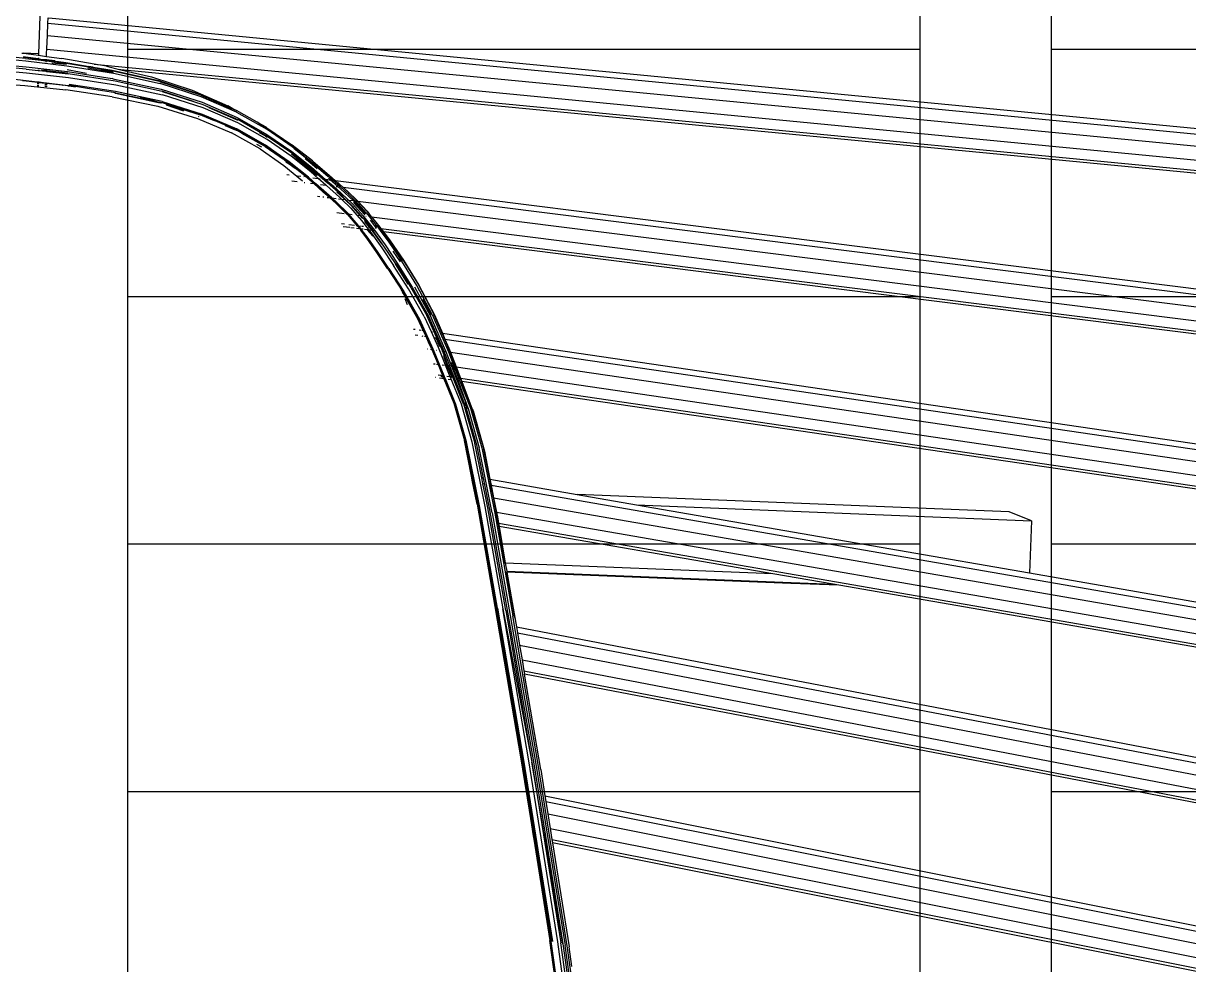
# Model space of a CAD drawing. Header units: millimetres. Extents: x -12551121 to 353735, y 112272 to 285506.
# Drawn here: x 102127.6 to 102569.1, y 172434.4 to 172791 of the extents above; entities that cross this region are included whole.
import ezdxf

# ---------------------------------------------------------------- set-up
doc = ezdxf.new("R2010")
doc.units = ezdxf.units.MM
doc.header["$MEASUREMENT"] = 0
doc.layers.add('+AT9-HATCH', color=8, linetype='Continuous')
doc.layers.add('+AT9_Hardscape', color=1, linetype='Continuous')

# ---------------------------------------------------------------- blocks, each defined once
blk = doc.blocks.new('cof')
at = {"layer": '+AT9_Hardscape', "color": 1}
for p, q in [((56.16, 1233.4), (55.12, 1203.62)), ((58.44, 1210.57), (58.61, 1215.13)), ((58.61, 1215.13), (58.69, 1217.26)), ((58.61, 1215.13), (527.13, 1169.94)), ((59.05, 1217.23), (526.5, 1172.14)), ((58.26, 1205.54), (58.44, 1210.57)), ((58.44, 1210.57), (528.46, 1165.23)), ((58.22, 1205.32), (58.26, 1205.54)), ((35.76, 1202.26), (50.27, 1200.91)), ((50.21, 1201.86), (35.8, 1203.31)), ((48.75, 1203.85), (49.34, 1203.78)), ((49.31, 1202.46), (50.1, 1202.39)), ((55.12, 1203.62), (49.34, 1203.78)), ((49.34, 1203.78), (55.1, 1203)), ((50.1, 1202.39), (55.05, 1201.68)), ((50.11, 1202.35), (55.05, 1201.56)), ((55.05, 1201.68), (50.11, 1202.35)), ((55.04, 1201.45), (50.12, 1202.31)), ((50.21, 1201.86), (55.04, 1201.25)), ((55.04, 1201.25), (55.03, 1200.99)), ((55.05, 1201.56), (55.04, 1201.45)), ((56.33, 1201.23), (55.04, 1201.45)), ((55.04, 1201.45), (55.04, 1201.36)), ((55.04, 1201.25), (58.04, 1200.88)), ((55.07, 1202.07), (55.05, 1201.68)), ((55.05, 1201.68), (55.05, 1201.56)), ((55.05, 1201.68), (55.97, 1201.59)), ((55.05, 1201.56), (58.05, 1201.06)), ((55.1, 1202.91), (55.09, 1202.8)), ((55.12, 1203.62), (55.1, 1203)), ((55.1, 1203), (58.1, 1202.59)), ((55.97, 1201.59), (58.06, 1201.39)), ((55.97, 1201.59), (58.05, 1201.29)), ((58.05, 1201.29), (58.06, 1201.39)), ((58.05, 1201.29), (65.46, 1200.3)), ((58.05, 1201.06), (58.05, 1201.29)), ((58.05, 1201.06), (58.55, 1201)), ((58.06, 1201.39), (58.07, 1201.59)), ((58.06, 1201.39), (61.26, 1201.08)), ((58.09, 1202.38), (58.1, 1202.46)), ((58.1, 1202.59), (58.15, 1203.82)), ((58.1, 1202.59), (63.92, 1201.8)), ((58.15, 1203.82), (58.22, 1205.32)), ((58.22, 1205.32), (530.14, 1159.8)), ((76.23, 1199.64), (63.92, 1201.8)), ((35.6, 1197.77), (50.51, 1196.42)), ((50.47, 1197.81), (35.65, 1199.17)), ((35.68, 1200.05), (50.38, 1198.67)), ((50.27, 1200.91), (65.84, 1199.06)), ((50.38, 1198.67), (66.1, 1196.81)), ((50.47, 1197.81), (54.9, 1197.29)), ((54.9, 1197.52), (54.9, 1197.29)), ((54.9, 1197.29), (55.07, 1197.27)), ((55.07, 1197.27), (55.07, 1197.51)), ((55.07, 1197.27), (55.2, 1197.26)), ((55.21, 1197.51), (55.2, 1197.26)), ((55.2, 1197.26), (55.31, 1197.24)), ((55.31, 1197.24), (55.32, 1197.5)), ((55.31, 1197.24), (57.9, 1196.94)), ((57.91, 1197.23), (56.23, 1197.44)), ((57.9, 1196.94), (57.91, 1197.23)), ((57.9, 1196.94), (58.06, 1196.92)), ((57.91, 1197.23), (57.91, 1197.33)), ((58.07, 1197.21), (57.91, 1197.23)), ((58.03, 1200.46), (58.04, 1200.88)), ((58.04, 1200.88), (59.13, 1200.74)), ((58.07, 1197.21), (58.06, 1196.92)), ((58.06, 1196.92), (58.21, 1196.91)), ((58.07, 1197.32), (58.07, 1197.21)), ((58.07, 1197.32), (58.22, 1197.31)), ((58.22, 1197.19), (58.07, 1197.21)), ((58.21, 1196.91), (58.22, 1197.19)), ((58.21, 1196.91), (58.3, 1196.9)), ((58.22, 1197.19), (58.22, 1197.31)), ((58.22, 1197.31), (58.32, 1197.31)), ((58.32, 1197.18), (58.22, 1197.19)), ((58.32, 1197.18), (58.3, 1196.9)), ((58.3, 1196.9), (66.3, 1195.97)), ((58.32, 1197.31), (58.32, 1197.18)), ((58.32, 1197.31), (66.22, 1196.3)), ((66.02, 1196.21), (58.32, 1197.18)), ((65.02, 1199.72), (59.13, 1200.74)), ((59.13, 1200.74), (63.96, 1200.14)), ((65.75, 1199.53), (60.18, 1200.07)), ((63.96, 1200.14), (65.28, 1199.93)), ((63.96, 1200.14), (65.68, 1199.93)), ((65.74, 1199.59), (65.02, 1199.72)), ((65.69, 1199.86), (65.28, 1199.93)), ((65.46, 1200.3), (75.74, 1198.57)), ((83.29, 1197.05), (65.68, 1199.93)), ((65.84, 1199.06), (83.51, 1196.22)), ((73.28, 1196.15), (65.9, 1197.53)), ((66.1, 1196.81), (83, 1194.17)), ((82.36, 1196.6), (73.76, 1198.15)), ((75.74, 1198.57), (74.04, 1198.73)), ((75.74, 1198.57), (82.98, 1197.35)), ((76.23, 1199.64), (531.15, 1155.76)), ((80.79, 1198.84), (76.23, 1199.64)), ((82.73, 1196.87), (78.75, 1197.57)), ((80.79, 1198.84), (86.34, 1197.55)), ((83.48, 1196.34), (82.36, 1196.6)), ((82.73, 1196.87), (83.38, 1196.73)), ((82.98, 1197.35), (100.58, 1193.41)), ((100.94, 1193.13), (83.29, 1197.05)), ((86.34, 1197.55), (85.12, 1197.67)), ((86.34, 1197.55), (97.92, 1194.85)), ((531.47, 1154.61), (86.34, 1197.55)), ((35.41, 1192.71), (49.91, 1191.53)), ((35.5, 1195.11), (54.74, 1192.98)), ((49.08, 1193.49), (50.44, 1193.38)), ((50.45, 1193.31), (50.4, 1193.31)), ((50.44, 1193.38), (54.74, 1192.89)), ((50.45, 1193.31), (51.68, 1193.18)), ((50.51, 1196.42), (66.41, 1194.59)), ((51.68, 1193.18), (54.74, 1192.8)), ((54.72, 1192.45), (54.72, 1192.29)), ((54.74, 1192.8), (54.73, 1192.54)), ((54.74, 1193.05), (54.74, 1192.98)), ((54.74, 1192.98), (54.74, 1192.89)), ((54.74, 1192.98), (54.91, 1192.96)), ((54.74, 1192.89), (54.74, 1192.8)), ((54.74, 1192.89), (54.91, 1192.87)), ((54.74, 1192.8), (54.91, 1192.78)), ((54.89, 1192.26), (54.89, 1192.43)), ((54.9, 1192.52), (54.91, 1192.78)), ((54.91, 1192.96), (54.91, 1193.01)), ((54.91, 1192.96), (55.05, 1192.98)), ((54.91, 1192.87), (54.91, 1192.96)), ((54.91, 1192.78), (54.91, 1192.87)), ((54.91, 1192.87), (55.04, 1192.86)), ((54.91, 1192.78), (55.04, 1192.77)), ((55.03, 1192.42), (55.02, 1192.24)), ((55.04, 1192.77), (55.03, 1192.51)), ((55.05, 1192.98), (55.04, 1192.86)), ((55.04, 1192.86), (55.04, 1192.77)), ((55.04, 1192.86), (55.15, 1192.84)), ((55.04, 1192.77), (55.15, 1192.75)), ((55.05, 1192.98), (55.15, 1192.96)), ((55.13, 1192.23), (55.13, 1192.4)), ((55.14, 1192.5), (55.15, 1192.75)), ((55.15, 1192.84), (55.15, 1192.96)), ((55.15, 1192.96), (55.39, 1192.91)), ((55.15, 1192.75), (55.15, 1192.84)), ((55.15, 1192.84), (57.74, 1192.55)), ((55.15, 1192.75), (57.74, 1192.45)), ((55.39, 1192.91), (57.75, 1192.62)), ((57.72, 1191.84), (57.73, 1192.12)), ((57.73, 1192.27), (57.74, 1192.45)), ((57.74, 1192.55), (57.75, 1192.62)), ((57.74, 1192.45), (57.74, 1192.55)), ((57.74, 1192.55), (57.9, 1192.53)), ((57.74, 1192.45), (57.9, 1192.43)), ((57.75, 1192.62), (57.91, 1192.6)), ((57.9, 1192.43), (57.89, 1192.25)), ((57.91, 1192.6), (57.9, 1192.53)), ((57.9, 1192.53), (57.9, 1192.43)), ((57.9, 1192.53), (58.05, 1192.51)), ((57.9, 1192.43), (58.04, 1192.41)), ((57.91, 1192.6), (58.05, 1192.58)), ((58.04, 1192.41), (58.05, 1192.51)), ((58.04, 1192.24), (58.04, 1192.41)), ((58.04, 1192.41), (58.14, 1192.4)), ((58.05, 1192.51), (58.05, 1192.58)), ((58.05, 1192.58), (58.15, 1192.57)), ((58.05, 1192.51), (58.14, 1192.5)), ((58.14, 1192.4), (58.13, 1192.23)), ((58.15, 1192.57), (58.14, 1192.5)), ((58.14, 1192.5), (58.14, 1192.4)), ((58.14, 1192.5), (66.37, 1191.56)), ((64.28, 1191.67), (58.14, 1192.4)), ((58.15, 1192.57), (66.37, 1191.56)), ((66.25, 1196.17), (66.02, 1196.21)), ((84.16, 1193.16), (66.3, 1195.97)), ((66.41, 1194.59), (84.32, 1191.8)), ((83.36, 1194.08), (83, 1194.17)), ((83.36, 1194.08), (83.89, 1193.99)), ((83.51, 1196.22), (101.18, 1192.32)), ((83.89, 1193.99), (101.58, 1190.14)), ((101.89, 1189.33), (84.16, 1193.16)), ((97.92, 1194.85), (113.28, 1189.77)), ((100.58, 1193.41), (116.14, 1188.32)), ((100.94, 1193.13), (116.5, 1188.06)), ((116.72, 1187.3), (101.18, 1192.32)), ((49.91, 1191.53), (65.42, 1189.87)), ((54.7, 1191.86), (54.68, 1191.27)), ((54.85, 1191.26), (54.87, 1191.84)), ((55, 1191.83), (54.98, 1191.25)), ((55.09, 1191.25), (55.11, 1191.82)), ((57.69, 1191.1), (57.71, 1191.53)), ((57.87, 1191.52), (57.85, 1191.09)), ((57.89, 1192.1), (57.88, 1191.82)), ((57.99, 1191.09), (58.01, 1191.5)), ((58.02, 1191.8), (58.03, 1192.08)), ((58.11, 1191.49), (58.09, 1191.08)), ((58.13, 1192.07), (58.12, 1191.78)), ((64.28, 1191.67), (64.39, 1191.66)), ((82.95, 1187.27), (65.42, 1189.87)), ((66.22, 1191.44), (66.67, 1191.39)), ((67.57, 1191.42), (66.37, 1191.56)), ((84.22, 1189.27), (66.65, 1192)), ((66.67, 1191.39), (69.06, 1191.01)), ((74.4, 1190.33), (67.57, 1191.42)), ((84.21, 1188.76), (74.4, 1190.33)), ((84.27, 1188.81), (74.4, 1190.33)), ((83.99, 1188.67), (84.25, 1188.63)), ((84.21, 1188.76), (99.72, 1185.47)), ((101.89, 1185.51), (84.22, 1189.27)), ((84.25, 1188.63), (100.61, 1185.16)), ((84.27, 1188.81), (99.18, 1185.65)), ((84.32, 1191.8), (102.05, 1187.99)), ((101.58, 1190.14), (117.04, 1185.2)), ((113.83, 1185.52), (101.87, 1189.36)), ((101.89, 1189.33), (113.83, 1185.52)), ((117.44, 1183.12), (102.05, 1187.99)), ((113.28, 1189.77), (126.84, 1183.84)), ((116.14, 1188.32), (128.73, 1182.79)), ((116.5, 1188.06), (129.47, 1182.38)), ((82.95, 1187.27), (100.32, 1183.69)), ((98.77, 1185.8), (93.54, 1187.05)), ((99.18, 1185.65), (98.77, 1185.8)), ((99.18, 1185.65), (101.94, 1185.07)), ((99.72, 1185.47), (99.18, 1185.65)), ((99.72, 1185.47), (101.73, 1185.04)), ((100.61, 1185.16), (99.72, 1185.47)), ((100.32, 1183.69), (115.38, 1179.06)), ((100.61, 1185.16), (101.57, 1184.95)), ((101.42, 1184.88), (100.61, 1185.16)), ((101.89, 1185.51), (117.15, 1180.72)), ((101.94, 1185.07), (117.18, 1180.31)), ((103.35, 1184.55), (116.93, 1180.29)), ((110.16, 1181.84), (103.58, 1184.13)), ((116.78, 1180.23), (106.84, 1183.34)), ((113.83, 1185.52), (117.32, 1184.41)), ((116.68, 1187.46), (128.09, 1182.43)), ((130.1, 1181.45), (116.72, 1187.3)), ((117.04, 1185.2), (130.36, 1179.41)), ((117.32, 1184.41), (130.58, 1178.66)), ((118.69, 1183.69), (129.62, 1178.94)), ((128.73, 1182.79), (126.84, 1183.84)), ((115.38, 1179.06), (128.25, 1173.6)), ((115.92, 1179.69), (115.67, 1179.8)), ((117.07, 1180.25), (117.12, 1180.23)), ((117.12, 1180.23), (121.62, 1178.3)), ((117.15, 1180.72), (130.17, 1175.12)), ((117.18, 1180.31), (130.16, 1174.74)), ((130.6, 1177.42), (117.44, 1183.12)), ((119.65, 1183.19), (129.66, 1178.84)), ((128.73, 1182.79), (129.72, 1182.36)), ((129.47, 1182.38), (128.73, 1182.79)), ((129.47, 1182.38), (130.04, 1182.13)), ((130.58, 1178.4), (129.62, 1178.94)), ((129.72, 1182.36), (130.04, 1182.13)), ((137.87, 1177.69), (130.04, 1182.13)), ((137.87, 1177.69), (130.06, 1182.05)), ((130.14, 1181.43), (130.1, 1181.45)), ((130.2, 1181.4), (130.14, 1181.43)), ((141.67, 1174.91), (130.2, 1181.4)), ((130.36, 1179.41), (141.65, 1173.02)), ((129.76, 1174.7), (125.98, 1176.32)), ((129.56, 1174.89), (129.9, 1174.74)), ((130.59, 1178.32), (129.66, 1178.84)), ((129.98, 1174.71), (130.11, 1174.65)), ((141, 1168.49), (130.11, 1174.65)), ((141.03, 1168.59), (130.16, 1174.74)), ((141.1, 1168.93), (130.17, 1175.12)), ((141.78, 1172.31), (130.58, 1178.66)), ((141.69, 1171.14), (130.6, 1177.42)), ((138.56, 1177.31), (137.87, 1177.69)), ((138.56, 1177.31), (138.61, 1177.27)), ((138.61, 1177.27), (145.48, 1172.67)), ((141.33, 1175.78), (138.61, 1177.27)), ((141.33, 1175.78), (141.6, 1175.58)), ((141.6, 1175.58), (151.02, 1169.15)), ((151.22, 1168.35), (141.67, 1174.91)), ((139.07, 1167.52), (128.25, 1173.6)), ((140.68, 1168.57), (132.07, 1173.44)), ((140.97, 1172.45), (138.82, 1173.67)), ((140.93, 1172.55), (139.55, 1173.33)), ((141.75, 1171.99), (140.93, 1172.55)), ((141.75, 1171.92), (140.97, 1172.45)), ((141.65, 1173.02), (151, 1166.57)), ((150.84, 1164.78), (141.69, 1171.14)), ((151.04, 1165.9), (141.78, 1172.31)), ((139.75, 1168.17), (137.77, 1169.21)), ((139.07, 1167.52), (147.98, 1161.31)), ((141, 1168.49), (147.88, 1163.7)), ((141.03, 1168.59), (147.29, 1164.23)), ((145.17, 1166.11), (141.1, 1168.93)), ((150.1, 1162.68), (145.17, 1166.11)), ((147.29, 1164.23), (145.17, 1166.11)), ((151, 1166.57), (158.54, 1160.58)), ((151.23, 1168.98), (151.02, 1169.15)), ((158.5, 1159.95), (151.04, 1165.9)), ((158.92, 1162.28), (151.22, 1168.35)), ((158.84, 1163.03), (151.23, 1168.98)), ((151.95, 1167.66), (158.48, 1162.55)), ((147.29, 1164.23), (149.98, 1162.35)), ((147.88, 1163.7), (147.29, 1164.23)), ((148.13, 1163.48), (147.88, 1163.7)), ((147.98, 1161.31), (155.14, 1155.46)), ((148.13, 1163.48), (149.96, 1162.26)), ((150.11, 1161.73), (148.47, 1163.19)), ((149.97, 1162.15), (148.74, 1163.01)), ((150.11, 1161.73), (148.76, 1162.58)), ((149.96, 1162.26), (156.6, 1156.92)), ((149.99, 1162.14), (149.97, 1162.15)), ((149.98, 1162.35), (156.74, 1156.9)), ((157.33, 1156.86), (150.1, 1162.68)), ((152.29, 1160.09), (150.11, 1161.73)), ((158.2, 1158.88), (150.84, 1164.78)), ((150.87, 1164.98), (157.27, 1160.41)), ((157.91, 1160.03), (150.97, 1165.51)), ((157.9, 1160.11), (150.98, 1165.58)), ((157.95, 1162.3), (156.06, 1163.77)), ((160.71, 1159.94), (157.95, 1162.3)), ((158.48, 1162.55), (164.83, 1157.13)), ((159, 1162.88), (158.84, 1163.03)), ((164.83, 1157.13), (158.92, 1162.28)), ((159, 1162.88), (165.2, 1157.59)), ((149.12, 1157.86), (150.05, 1157.74)), ((153.24, 1157.34), (154.41, 1157.19)), ((155.66, 1157.04), (155.73, 1157.03)), ((155.99, 1157.3), (156.45, 1156.94)), ((156.48, 1156.93), (156.45, 1156.94)), ((157.16, 1156.36), (156.48, 1156.93)), ((157.17, 1156.46), (156.48, 1156.93)), ((156.48, 1156.93), (156.6, 1156.92)), ((156.6, 1156.92), (157.17, 1156.46)), ((156.6, 1156.92), (156.74, 1156.9)), ((156.74, 1156.9), (157.17, 1156.55)), ((156.74, 1156.9), (157.33, 1156.86)), ((157.27, 1160.41), (160.72, 1157.48)), ((157.38, 1156.82), (157.33, 1156.86)), ((160.2, 1154.33), (157.38, 1156.82)), ((157.9, 1160.11), (159.95, 1158.34)), ((160.26, 1157.99), (157.91, 1160.03)), ((161.08, 1156.35), (158.2, 1158.88)), ((158.5, 1159.95), (164.54, 1154.66)), ((158.54, 1160.58), (163.79, 1156.01)), ((164.87, 1157.09), (164.83, 1157.13)), ((165.18, 1156.88), (164.87, 1157.09)), ((166.54, 1155.67), (165.16, 1156.85)), ((166.54, 1155.67), (165.18, 1156.88)), ((165.2, 1157.59), (165.32, 1157.45)), ((166.54, 1155.88), (165.21, 1157.02)), ((167.54, 1155.54), (165.32, 1157.45)), ((151.03, 1155.48), (153.13, 1155.21)), ((155.78, 1154.88), (155.99, 1154.85)), ((159.34, 1154.43), (157.16, 1156.36)), ((157.17, 1156.55), (158.18, 1155.65)), ((157.17, 1156.46), (157.49, 1156.17)), ((157.49, 1156.17), (159.47, 1154.42)), ((158.18, 1155.65), (157.49, 1156.17)), ((158.11, 1154.59), (159.34, 1154.43)), ((158.18, 1155.65), (158.32, 1155.55)), ((159.7, 1154.39), (158.32, 1155.55)), ((158.32, 1155.55), (159.59, 1154.4)), ((159.05, 1156.61), (161.08, 1156.35)), ((162.98, 1151.21), (159.34, 1154.43)), ((159.34, 1154.43), (159.47, 1154.42)), ((159.47, 1154.42), (163, 1151.3)), ((159.47, 1154.42), (159.59, 1154.4)), ((159.59, 1154.4), (162.98, 1151.39)), ((159.59, 1154.4), (159.7, 1154.39)), ((160.11, 1154.04), (159.7, 1154.39)), ((159.7, 1154.39), (160.2, 1154.33)), ((163.18, 1151.69), (160.2, 1154.33)), ((161.08, 1156.35), (161.81, 1156.26)), ((163.91, 1153.86), (161.08, 1156.35)), ((161.87, 1154.11), (163.91, 1153.86)), ((163.79, 1156.01), (164.67, 1155.9)), ((163.79, 1156.01), (164.65, 1155.26)), ((163.91, 1153.86), (163.97, 1153.85)), ((164.16, 1153.64), (163.97, 1153.85)), ((169.12, 1149.25), (164.16, 1153.64)), ((169.58, 1150.23), (164.54, 1154.66)), ((164.65, 1155.26), (166.66, 1153.51)), ((165.58, 1155.79), (164.91, 1156.35)), ((164.98, 1155.86), (165.58, 1155.79)), ((168.51, 1153.28), (165.58, 1155.79)), ((165.58, 1155.79), (166.54, 1155.67)), ((166.54, 1155.67), (166.59, 1155.66)), ((169.48, 1153.16), (166.59, 1155.66)), ((166.66, 1153.51), (167.03, 1153.47)), ((166.66, 1153.51), (169.75, 1150.81)), ((166.9, 1155.62), (167.54, 1155.54)), ((167.54, 1155.54), (167.6, 1155.53)), ((167.6, 1155.53), (543.37, 1108.24)), ((170.41, 1153.04), (167.6, 1155.53)), ((167.86, 1153.36), (168.51, 1153.28)), ((169.6, 1152.35), (168.51, 1153.28)), ((168.51, 1153.28), (169.48, 1153.16)), ((170.14, 1152.58), (169.48, 1153.16)), ((170.4, 1152.36), (170.14, 1152.58)), ((170.41, 1153.04), (170.44, 1153.04)), ((170.44, 1153.04), (170.51, 1153.04)), ((170.51, 1153.04), (170.59, 1152.91)), ((170.51, 1153.04), (543.83, 1106.04)), ((175.22, 1148.57), (170.59, 1152.91)), ((170.59, 1152.91), (175.17, 1148.69)), ((160.8, 1149.66), (161.65, 1149.55)), ((162.76, 1149.42), (163.22, 1149.36)), ((163.05, 1151.32), (162.98, 1151.39)), ((165.36, 1149.09), (162.98, 1151.21)), ((164.45, 1150.07), (163, 1151.3)), ((163.05, 1151.32), (164.45, 1150.07)), ((166.22, 1148.98), (163.18, 1151.69)), ((164.45, 1150.07), (167.8, 1147.07)), ((164.45, 1149.2), (165.36, 1149.09)), ((167.81, 1146.9), (165.36, 1149.09)), ((165.36, 1149.09), (165.5, 1149.07)), ((165.81, 1149.03), (166.22, 1148.98)), ((168.04, 1147.36), (166.22, 1148.98)), ((166.22, 1148.98), (167.9, 1148.77)), ((169.15, 1150.26), (168.15, 1151.13)), ((169.17, 1150.33), (168.49, 1150.91)), ((168.79, 1148.66), (169.88, 1148.52)), ((169.88, 1148.52), (169.12, 1149.25)), ((171.15, 1148.36), (169.15, 1150.26)), ((171.26, 1148.35), (169.17, 1150.33)), ((171.58, 1148.3), (169.58, 1150.23)), ((174.24, 1148.03), (169.6, 1152.35)), ((169.75, 1150.81), (174.2, 1146.56)), ((173.45, 1145.06), (169.88, 1148.52)), ((169.88, 1148.52), (171.15, 1148.36)), ((173.76, 1149.19), (170.4, 1152.36)), ((173.62, 1146.01), (171.15, 1148.36)), ((171.15, 1148.36), (171.26, 1148.35)), ((173.64, 1146.08), (171.26, 1148.35)), ((171.26, 1148.35), (171.58, 1148.3)), ((173.97, 1146.01), (171.58, 1148.3)), ((172.08, 1148.24), (172.13, 1148.24)), ((172.63, 1148.17), (174.31, 1147.96)), ((174.97, 1148.05), (173.76, 1149.19)), ((173.76, 1149.19), (174.97, 1147.88)), ((174.31, 1147.96), (174.24, 1148.03)), ((178.62, 1143.27), (174.31, 1147.96)), ((174.31, 1147.96), (174.97, 1147.88)), ((174.97, 1148.05), (175.14, 1147.86)), ((175.17, 1148.69), (176.04, 1147.74)), ((175.96, 1147.75), (175.22, 1148.57)), ((167.84, 1146.99), (167.8, 1147.07)), ((167.8, 1147.07), (167.88, 1147.01)), ((171.81, 1142.99), (167.81, 1146.9)), ((167.84, 1146.99), (171.94, 1142.97)), ((167.88, 1147.01), (171.94, 1142.97)), ((172.27, 1143.23), (168.04, 1147.36)), ((173.45, 1145.06), (175.68, 1142.5)), ((176.89, 1142.35), (173.62, 1146.01)), ((176.99, 1142.34), (173.64, 1146.08)), ((177.24, 1142.31), (173.97, 1146.01)), ((174.2, 1146.56), (178.07, 1142.2)), ((174.46, 1147.27), (178.71, 1142.54)), ((174.97, 1147.88), (177.46, 1145.19)), ((174.97, 1147.88), (175.14, 1147.86)), ((175.14, 1147.86), (175.18, 1147.85)), ((175.18, 1147.85), (179.26, 1143.29)), ((179.56, 1143.8), (175.96, 1147.75)), ((175.96, 1147.75), (176.04, 1147.74)), ((176.04, 1147.74), (179.55, 1143.91)), ((176.04, 1147.74), (544.83, 1101.33)), ((177.46, 1145.19), (179.15, 1143.14)), ((179.55, 1143.91), (181.17, 1141.81)), ((179.56, 1143.8), (181.17, 1141.81)), ((168.11, 1143.46), (170.83, 1143.11)), ((169.9, 1139.27), (171.06, 1139.12)), ((171.65, 1143.01), (171.81, 1142.99)), ((172.01, 1142.79), (171.81, 1142.99)), ((171.81, 1142.99), (171.94, 1142.97)), ((171.94, 1142.97), (172.01, 1142.97)), ((172.01, 1142.97), (172.04, 1142.87)), ((172.01, 1142.97), (172.07, 1142.9)), ((172.01, 1142.97), (172.52, 1142.9)), ((172.01, 1142.79), (175.68, 1138.54)), ((172.04, 1142.87), (175.82, 1138.52)), ((172.07, 1142.9), (175.82, 1138.52)), ((172.52, 1142.9), (172.27, 1143.23)), ((172.56, 1142.9), (172.52, 1142.9)), ((172.56, 1142.9), (173.96, 1142.72)), ((176.22, 1138.67), (172.56, 1142.9)), ((175.68, 1142.5), (177.49, 1140.43)), ((175.68, 1142.5), (176.89, 1142.35)), ((177.81, 1141.32), (176.89, 1142.35)), ((176.89, 1142.35), (176.99, 1142.34)), ((177.84, 1141.39), (176.99, 1142.34)), ((176.99, 1142.34), (177.24, 1142.31)), ((178.08, 1141.34), (177.24, 1142.31)), ((177.24, 1142.31), (177.38, 1142.29)), ((177.49, 1140.43), (181.37, 1135.4)), ((177.95, 1141.14), (177.81, 1141.32)), ((177.84, 1141.39), (177.99, 1141.19)), ((178.07, 1142.2), (178.42, 1142.16)), ((178.07, 1142.2), (178.37, 1141.87)), ((178.08, 1141.34), (180.76, 1137.9)), ((178.37, 1141.87), (182.39, 1136.73)), ((178.59, 1140.43), (180.56, 1137.92)), ((178.95, 1142.87), (178.62, 1143.27)), ((180.47, 1137.94), (178.77, 1140.09)), ((179.08, 1142.07), (179.22, 1142.06)), ((179.26, 1143.29), (180.37, 1141.91)), ((180.37, 1141.91), (183.48, 1138.04)), ((180.37, 1141.91), (181.17, 1141.81)), ((182.93, 1137.96), (180.85, 1140.52)), ((181.17, 1141.81), (181.27, 1141.8)), ((181.27, 1141.8), (546.33, 1095.83)), ((181.27, 1141.8), (183.85, 1138.5)), ((181.27, 1141.8), (183.88, 1138.59)), ((173.08, 1137.74), (170.53, 1138.06)), ((172.63, 1138.92), (174.77, 1138.65)), ((174.62, 1137.54), (173.39, 1137.7)), ((175.48, 1138.56), (175.68, 1138.54)), ((176.45, 1137.31), (175.52, 1137.43)), ((175.68, 1138.54), (175.79, 1138.41)), ((175.68, 1138.54), (175.82, 1138.52)), ((175.82, 1138.52), (175.89, 1138.41)), ((175.89, 1138.41), (175.99, 1138.35)), ((175.97, 1138.32), (176.77, 1137.27)), ((175.99, 1138.35), (176.77, 1137.27)), ((176.09, 1138.49), (176.38, 1138.45)), ((176.38, 1138.45), (176.22, 1138.67)), ((176.38, 1138.45), (177.43, 1138.32)), ((177.33, 1137.2), (176.38, 1138.45)), ((176.77, 1137.27), (176.69, 1137.28)), ((176.77, 1137.27), (176.81, 1137.27)), ((176.81, 1137.27), (179.69, 1133.49)), ((177.33, 1137.2), (176.81, 1137.27)), ((177.05, 1136.78), (179.64, 1133.38)), ((179.96, 1133.77), (177.33, 1137.2)), ((178.1, 1137.11), (177.33, 1137.2)), ((177.69, 1138.29), (178.18, 1138.22)), ((179.66, 1136.91), (178.65, 1137.04)), ((181.77, 1134.54), (179.66, 1136.91)), ((179.93, 1138), (180.47, 1137.94)), ((181.46, 1136.68), (180.47, 1137.94)), ((180.47, 1137.94), (180.56, 1137.92)), ((180.56, 1137.92), (181.55, 1136.67)), ((180.56, 1137.92), (180.76, 1137.9)), ((181.46, 1136.68), (180.6, 1136.79)), ((180.76, 1137.9), (181.73, 1136.65)), ((180.76, 1137.9), (181.3, 1137.83)), ((181.37, 1135.4), (185.18, 1130.01)), ((181.85, 1136.19), (181.46, 1136.68)), ((181.55, 1136.67), (181.46, 1136.68)), ((181.55, 1136.67), (181.88, 1136.24)), ((181.73, 1136.65), (181.55, 1136.67)), ((182.28, 1136.58), (181.73, 1136.65)), ((181.73, 1136.65), (182.04, 1136.25)), ((185.19, 1131.53), (181.85, 1136.19)), ((185.48, 1131.23), (181.88, 1136.24)), ((185.97, 1130.75), (182.04, 1136.25)), ((182.39, 1136.73), (186.39, 1131.15)), ((182.59, 1137.67), (183.1, 1137.61)), ((183.36, 1137.89), (182.63, 1138.84)), ((183.15, 1137.66), (182.93, 1137.96)), ((183.48, 1138.04), (183.88, 1137.51)), ((184.68, 1137.41), (183.85, 1138.5)), ((183.88, 1138.59), (184.79, 1137.39)), ((183.88, 1137.51), (184.68, 1137.41)), ((183.88, 1137.51), (184.81, 1136.26)), ((185.62, 1136.16), (184.68, 1137.41)), ((184.68, 1137.41), (184.79, 1137.39)), ((184.79, 1137.39), (185.73, 1136.15)), ((184.79, 1137.39), (546.95, 1091.8)), ((185.62, 1136.16), (184.81, 1136.26)), ((184.81, 1136.26), (187.84, 1132.22)), ((188.32, 1132.6), (185.62, 1136.16)), ((185.73, 1136.15), (185.62, 1136.16)), ((185.73, 1136.15), (188.38, 1132.66)), ((547.09, 1090.66), (185.73, 1136.15)), ((179.64, 1133.38), (183.18, 1128.34)), ((179.69, 1133.49), (179.68, 1133.45)), ((179.68, 1133.45), (183.22, 1128.45)), ((183.54, 1128.68), (179.96, 1133.77)), ((190.47, 1123.95), (185.97, 1130.75)), ((186.39, 1131.15), (190.96, 1124.26)), ((187.84, 1132.22), (192.69, 1125.07)), ((193.26, 1125.36), (188.32, 1132.6)), ((188.38, 1132.66), (193.36, 1125.36)), ((183.18, 1128.34), (187.22, 1122.23)), ((183.22, 1128.45), (183.23, 1128.4)), ((183.23, 1128.4), (187.41, 1122.13)), ((187.78, 1122.29), (183.54, 1128.68)), ((185.18, 1130.01), (189.6, 1123.36)), ((192.18, 1124.77), (189.47, 1128.81)), ((191.9, 1125.98), (192.45, 1125.17)), ((187.41, 1122.13), (187.43, 1122.06)), ((187.43, 1122.06), (193.06, 1113.42)), ((187.78, 1122.29), (193.46, 1113.51)), ((195.28, 1114.52), (189.6, 1123.36)), ((190.46, 1123.66), (190.33, 1123.85)), ((190.51, 1123.7), (190.38, 1123.89)), ((190.46, 1123.66), (194.8, 1116.76)), ((190.47, 1123.95), (196.19, 1115)), ((195.15, 1116.32), (190.51, 1123.7)), ((190.96, 1124.26), (196.7, 1115.19)), ((192.45, 1125.17), (192.56, 1124.99)), ((198.39, 1115.81), (192.69, 1125.07)), ((193.26, 1125.36), (198.99, 1116.02)), ((193.36, 1125.36), (199.15, 1115.94)), ((192.87, 1113.53), (192.56, 1114.01)), ((192.87, 1113.53), (193.03, 1113.29)), ((193.28, 1112.85), (193.03, 1113.29)), ((193.06, 1113.42), (193.1, 1113.32)), ((193.1, 1113.32), (193.17, 1113.15)), ((193.28, 1112.85), (193.17, 1113.15)), ((193.17, 1113.15), (199.03, 1103.07)), ((198.83, 1103.19), (193.28, 1112.85)), ((193.46, 1113.51), (199.46, 1103.09)), ((201.24, 1104.04), (195.28, 1114.52)), ((196.19, 1115), (202.16, 1104.38)), ((196.7, 1115.19), (202.7, 1104.43)), ((197.52, 1115.34), (203.46, 1104.39)), ((204.28, 1104.81), (198.39, 1115.81)), ((198.99, 1116.02), (204.88, 1104.92)), ((199.15, 1115.94), (205.09, 1104.74)), ((194.89, 1108.54), (194.06, 1110.76)), ((200.58, 1110.58), (203.76, 1104.55)), ((203.29, 1105.64), (200.91, 1110.07)), ((203.29, 1105.64), (201.47, 1109.18)), ((201.24, 1104.04), (203.82, 1098.35)), ((207.46, 1092.59), (202.16, 1104.38)), ((202.7, 1104.43), (208.03, 1092.45)), ((203.64, 1104.97), (203.29, 1105.64)), ((203.46, 1104.39), (208.82, 1092.15)), ((203.64, 1104.97), (203.81, 1104.57)), ((203.86, 1104.6), (203.64, 1104.97)), ((204.28, 1104.81), (207.31, 1097.83)), ((207.99, 1097.74), (204.88, 1104.92)), ((205.09, 1104.74), (208.11, 1097.72)), ((200.85, 1098.78), (198.83, 1103.19)), ((199.02, 1102.91), (198.83, 1103.19)), ((199.02, 1102.91), (200.93, 1098.77)), ((199.03, 1103.07), (199.1, 1102.92)), ((201.02, 1098.76), (199.1, 1102.92)), ((199.51, 1102.97), (199.46, 1103.09)), ((201.2, 1098.73), (199.51, 1102.97)), ((204.66, 1091.73), (199.51, 1102.97)), ((197.18, 1099.32), (197.84, 1099.22)), ((197.84, 1097.09), (198.86, 1096.94)), ((199.27, 1099.01), (199.9, 1098.92)), ((200.3, 1096.73), (200.72, 1096.67)), ((200.33, 1098.86), (200.85, 1098.78)), ((201.9, 1096.49), (200.85, 1098.78)), ((200.85, 1098.78), (200.93, 1098.77)), ((200.93, 1098.77), (201.98, 1096.48)), ((200.93, 1098.77), (201.02, 1098.76)), ((202.08, 1096.47), (201.02, 1098.76)), ((201.02, 1098.76), (201.2, 1098.73)), ((201.58, 1097.78), (201.2, 1098.73)), ((201.2, 1098.73), (201.3, 1098.72)), ((201.37, 1096.57), (201.9, 1096.49)), ((202.08, 1096.47), (201.58, 1097.78)), ((202.87, 1094.38), (201.9, 1096.49)), ((201.9, 1096.49), (201.98, 1096.48)), ((201.98, 1096.48), (202.55, 1095.24)), ((201.98, 1096.48), (202.08, 1096.47)), ((202.08, 1096.47), (202.25, 1096.44)), ((202.17, 1096.22), (202.08, 1096.47)), ((202.55, 1095.24), (202.17, 1096.22)), ((202.17, 1096.22), (204.2, 1091.83)), ((202.55, 1095.24), (204.2, 1091.65)), ((202.87, 1094.38), (202.55, 1095.24)), ((203.82, 1098.35), (204.37, 1098.27)), ((203.82, 1098.35), (204.86, 1096.06)), ((204.86, 1096.06), (205.63, 1095.95)), ((204.86, 1096.06), (206.49, 1092.46)), ((205.63, 1095.95), (205.52, 1096.16)), ((205.83, 1095.58), (205.63, 1095.95)), ((207.17, 1092.56), (205.83, 1095.58)), ((207.11, 1092.55), (205.83, 1095.58)), ((207.31, 1097.83), (207.99, 1097.74)), ((207.31, 1097.83), (208.3, 1095.56)), ((208.97, 1095.46), (207.99, 1097.74)), ((207.99, 1097.74), (208.11, 1097.72)), ((208.11, 1097.72), (209.09, 1095.44)), ((208.11, 1097.72), (554.6, 1046.93)), ((208.3, 1095.56), (208.97, 1095.46)), ((208.3, 1095.56), (209.65, 1092.47)), ((210.29, 1092.4), (208.97, 1095.46)), ((208.97, 1095.46), (209.09, 1095.44)), ((209.09, 1095.44), (210.53, 1092.09)), ((209.09, 1095.44), (554.94, 1044.75)), ((202.51, 1091.81), (202.54, 1091.81)), ((203.99, 1091.95), (202.87, 1094.38)), ((203.29, 1093.28), (202.87, 1094.38)), ((203.6, 1091.65), (204.14, 1091.57)), ((203.99, 1091.95), (204.14, 1091.57)), ((204.14, 1091.57), (206.44, 1085.93)), ((204.14, 1091.57), (204.23, 1091.56)), ((204.2, 1091.83), (204.29, 1091.62)), ((204.2, 1091.65), (204.23, 1091.56)), ((204.23, 1091.56), (206.52, 1085.92)), ((204.23, 1091.56), (204.32, 1091.55)), ((204.29, 1091.62), (204.32, 1091.55)), ((204.32, 1091.55), (206.6, 1085.91)), ((204.32, 1091.55), (204.76, 1091.48)), ((204.76, 1091.48), (204.66, 1091.73)), ((207.04, 1085.85), (204.76, 1091.48)), ((205.78, 1091.33), (205.87, 1091.32)), ((206.49, 1092.46), (210.97, 1081.29)), ((208.1, 1090.99), (207.46, 1092.59)), ((207.95, 1091.01), (208.1, 1090.99)), ((208.03, 1092.45), (208.64, 1090.91)), ((208.1, 1090.99), (208.16, 1090.98)), ((210.35, 1085.36), (208.1, 1090.99)), ((208.64, 1090.91), (209.25, 1090.82)), ((208.64, 1090.91), (210.88, 1085.28)), ((208.82, 1092.15), (209.35, 1090.81)), ((209.35, 1090.81), (209.46, 1090.79)), ((209.35, 1090.81), (211.56, 1085.18)), ((209.65, 1092.47), (210.36, 1090.66)), ((211.01, 1090.57), (210.29, 1092.4)), ((210.36, 1090.66), (212.56, 1085.04)), ((210.36, 1090.66), (211.01, 1090.57)), ((210.53, 1092.09), (211.13, 1090.55)), ((213.2, 1084.94), (211.01, 1090.57)), ((211.01, 1090.57), (211.13, 1090.55)), ((204.79, 1086.18), (205.39, 1086.09)), ((208.48, 1089.34), (210.03, 1085.41)), ((209.97, 1085.42), (208.72, 1088.59)), ((211.13, 1090.55), (555.67, 1040.05)), ((211.13, 1090.55), (213.31, 1084.93)), ((212, 1085.12), (211.42, 1086.65)), ((205.89, 1086.01), (206.44, 1085.93)), ((206.44, 1085.93), (206.52, 1085.92)), ((206.44, 1085.93), (208.16, 1081.7)), ((206.51, 1081.94), (207.54, 1081.79)), ((206.52, 1085.92), (206.6, 1085.91)), ((206.52, 1085.92), (208.24, 1081.69)), ((206.6, 1085.91), (208.32, 1081.67)), ((206.83, 1085.88), (207.04, 1085.85)), ((208.72, 1081.62), (207.04, 1085.85)), ((207.61, 1081.78), (207.65, 1081.76)), ((207.92, 1081.04), (207.65, 1081.76)), ((207.65, 1081.76), (208.16, 1081.7)), ((208.06, 1085.7), (208.78, 1085.59)), ((209.71, 1085.45), (209.97, 1085.42)), ((211.63, 1081.19), (209.97, 1085.42)), ((209.97, 1085.42), (210.03, 1085.41)), ((210.03, 1085.41), (211.69, 1081.18)), ((210.03, 1085.41), (210.35, 1085.36)), ((210.35, 1085.36), (210.66, 1085.32)), ((212.04, 1081.13), (210.35, 1085.36)), ((210.88, 1085.28), (211.03, 1085.26)), ((216.88, 1070.12), (210.88, 1085.28)), ((211.56, 1085.18), (212, 1085.12)), ((211.56, 1085.18), (213.23, 1080.96)), ((212, 1085.12), (212.15, 1085.1)), ((213.61, 1080.9), (212, 1085.12)), ((212.56, 1085.04), (213.2, 1084.94)), ((212.56, 1085.04), (214.22, 1080.81)), ((213.2, 1084.94), (213.31, 1084.93)), ((214.85, 1080.72), (213.2, 1084.94)), ((213.31, 1084.93), (556.51, 1034.63)), ((213.31, 1084.93), (214.94, 1080.7)), ((205.58, 1080.93), (205.51, 1080.94)), ((208.05, 1080.57), (207, 1080.72)), ((208.13, 1080.56), (208, 1080.84)), ((208.13, 1080.56), (208.1, 1080.56)), ((208.14, 1080.47), (208.13, 1080.56)), ((208.16, 1081.7), (208.24, 1081.69)), ((208.65, 1080.48), (208.16, 1081.7)), ((208.24, 1081.69), (208.32, 1081.67)), ((208.74, 1080.47), (208.24, 1081.69)), ((208.32, 1081.67), (208.69, 1080.8)), ((208.65, 1080.48), (212.42, 1071.2)), ((208.74, 1080.47), (208.65, 1080.48)), ((208.69, 1080.8), (208.79, 1080.53)), ((208.72, 1081.62), (208.76, 1081.61)), ((209.18, 1080.58), (208.72, 1081.62)), ((208.74, 1080.47), (210.76, 1075.46)), ((208.82, 1080.46), (208.74, 1080.47)), ((208.79, 1080.53), (208.82, 1080.46)), ((208.82, 1080.46), (212.6, 1071.09)), ((209.27, 1080.39), (209.18, 1080.58)), ((209.27, 1080.39), (209.25, 1080.4)), ((213.15, 1070.76), (209.27, 1080.39)), ((209.78, 1081.46), (210.97, 1081.29)), ((211.38, 1080.08), (210.27, 1080.24)), ((210.97, 1081.29), (211.1, 1081.02)), ((211, 1081.28), (211.63, 1081.19)), ((211.1, 1081.02), (215.16, 1070.94)), ((211.72, 1080.96), (211.63, 1081.19)), ((211.63, 1081.19), (211.69, 1081.18)), ((211.69, 1081.18), (211.78, 1080.96)), ((211.69, 1081.18), (212.04, 1081.13)), ((212.04, 1081.13), (212.36, 1081.08)), ((216.23, 1070.64), (212.04, 1081.13)), ((213.23, 1080.96), (213.61, 1080.9)), ((213.23, 1080.96), (213.7, 1079.74)), ((213.61, 1080.9), (214.17, 1080.82)), ((214.07, 1079.69), (213.61, 1080.9)), ((214.07, 1079.69), (213.7, 1079.74)), ((213.7, 1079.74), (214.69, 1077.21)), ((214.69, 1077.21), (213.9, 1079.39)), ((214.7, 1079.6), (214.07, 1079.69)), ((214.42, 1078.77), (214.07, 1079.69)), ((214.22, 1080.81), (214.85, 1080.72)), ((214.7, 1079.6), (214.22, 1080.81)), ((217.91, 1069.27), (214.42, 1078.77)), ((214.7, 1079.6), (218.71, 1069.33)), ((214.85, 1080.72), (214.94, 1080.7)), ((215.32, 1079.5), (214.85, 1080.72)), ((214.94, 1080.7), (557.14, 1030.55)), ((214.94, 1080.7), (215.42, 1079.46)), ((219.43, 1068.92), (215.32, 1079.5)), ((215.42, 1079.46), (215.32, 1079.5)), ((215.42, 1079.46), (219.43, 1068.92)), ((557.32, 1029.38), (215.42, 1079.46)), ((214.69, 1077.21), (214.75, 1077.06)), ((214.75, 1077.06), (217.81, 1069.26)), ((212.42, 1071.2), (216.46, 1057.1)), ((212.51, 1071.15), (212.63, 1070.85)), ((212.6, 1071.09), (212.63, 1071.08)), ((212.63, 1071.08), (212.69, 1070.88)), ((212.63, 1070.85), (216.68, 1056.73)), ((212.69, 1070.88), (212.74, 1070.76)), ((212.74, 1070.76), (216.67, 1056.97)), ((217.26, 1056.57), (213.15, 1070.76)), ((215.16, 1070.94), (219.3, 1056.54)), ((216.23, 1070.64), (220.4, 1056.07)), ((216.76, 1071.44), (216.99, 1070.96)), ((216.88, 1070.12), (221.08, 1055.41)), ((216.99, 1070.96), (217.62, 1069.21)), ((217.81, 1069.26), (222.06, 1054.35)), ((218.71, 1069.33), (222.99, 1054.32)), ((219.43, 1068.92), (223.75, 1053.78)), ((219.43, 1068.92), (219.7, 1068.33)), ((219.7, 1068.33), (224, 1053.08)), ((219.13, 1043.6), (216.46, 1057.1)), ((216.67, 1056.97), (216.68, 1056.73)), ((216.67, 1056.97), (216.81, 1056.62)), ((216.68, 1056.73), (219.32, 1043.57)), ((219.45, 1043.55), (216.81, 1056.62)), ((222.19, 1032.33), (217.26, 1056.57)), ((219.3, 1056.54), (224.17, 1032.13)), ((223.02, 1042.93), (220.4, 1056.07)), ((221.08, 1055.41), (225.99, 1030.81)), ((226.99, 1029.62), (222.06, 1054.35)), ((222.99, 1054.32), (227.95, 1029.51)), ((226.02, 1042.41), (223.75, 1053.78)), ((224, 1053.08), (226.09, 1042.4)), ((219.57, 1041.4), (219.13, 1043.6)), ((219.13, 1043.6), (219.32, 1043.57)), ((219.32, 1043.57), (219.45, 1043.55)), ((219.32, 1043.57), (219.76, 1041.36)), ((219.89, 1041.34), (219.45, 1043.55)), ((223.02, 1042.93), (223.29, 1042.88)), ((223.46, 1040.72), (223.02, 1042.93)), ((226.02, 1042.41), (226.09, 1042.4)), ((226.47, 1040.2), (226.02, 1042.41)), ((226.09, 1042.4), (226.52, 1040.19)), ((226.12, 1042.39), (259.2, 1036.65)), ((220.51, 1036.63), (219.57, 1041.4)), ((219.57, 1041.4), (219.76, 1041.36)), ((219.76, 1041.36), (219.89, 1041.34)), ((219.76, 1041.36), (220.7, 1036.59)), ((220.85, 1036.57), (219.89, 1041.34)), ((223.46, 1040.72), (223.68, 1040.68)), ((224.41, 1035.95), (223.46, 1040.72)), ((226.47, 1040.2), (226.52, 1040.19)), ((227.42, 1035.43), (226.47, 1040.2)), ((226.52, 1040.19), (227.45, 1035.42)), ((226.56, 1040.18), (562.58, 981.87)), ((221.24, 1032.91), (220.51, 1036.63)), ((220.51, 1036.63), (220.7, 1036.59)), ((220.7, 1036.59), (220.85, 1036.57)), ((220.7, 1036.59), (221.43, 1032.8)), ((220.7, 1036.59), (221.46, 1032.78)), ((221.69, 1032.42), (220.85, 1036.57)), ((224.41, 1035.95), (224.52, 1035.93)), ((225.29, 1031.55), (224.41, 1035.95)), ((227.42, 1035.43), (227.45, 1035.42)), ((228.73, 1028.89), (227.42, 1035.43)), ((227.45, 1035.42), (228.6, 1029.9)), ((227.51, 1035.41), (562.88, 977.21)), ((422.89, 1030.01), (259.2, 1036.65)), ((259.2, 1036.65), (281.65, 1032.75)), ((221.24, 1032.91), (227.97, 994.18)), ((221.46, 1032.78), (221.75, 1031.09)), ((221.69, 1032.42), (221.92, 1031.06)), ((221.75, 1031.09), (221.92, 1031.06)), ((221.75, 1031.09), (222.47, 1026.95)), ((221.92, 1031.06), (222.62, 1026.93)), ((229.04, 993.61), (222.19, 1032.33)), ((224.17, 1032.13), (230.95, 993.34)), ((232.08, 992.73), (225.29, 1031.55)), ((225.99, 1030.81), (232.81, 991.99)), ((226.99, 1029.62), (233.8, 990.82)), ((227.95, 1029.51), (234.74, 990.67)), ((228.6, 1029.9), (563.28, 971.82)), ((228.6, 1029.9), (228.96, 1028.13)), ((229.27, 1025.77), (228.73, 1028.89)), ((281.65, 1032.75), (431.27, 1026.69)), ((281.65, 1032.75), (430.55, 1006.91)), ((431.27, 1026.69), (422.89, 1030.01)), ((222.47, 1026.95), (222.62, 1026.93)), ((222.47, 1026.95), (222.68, 1025.76)), ((222.62, 1026.93), (222.82, 1025.73)), ((222.82, 1025.73), (222.68, 1025.76)), ((222.68, 1025.76), (225.25, 1010.94)), ((222.82, 1025.73), (228.49, 993.71)), ((228.96, 1028.13), (229.37, 1025.76)), ((229.27, 1025.77), (229.37, 1025.76)), ((229.48, 1024.58), (229.27, 1025.77)), ((229.37, 1025.76), (563.19, 967.82)), ((229.37, 1025.76), (229.58, 1024.56)), ((229.58, 1024.56), (229.48, 1024.58)), ((231.91, 1010.67), (229.48, 1024.58)), ((333.28, 1006.56), (229.58, 1024.56)), ((229.58, 1024.56), (231.91, 1010.67)), ((431.27, 1026.69), (430.55, 1006.91)), ((225.33, 1010.94), (225.25, 1010.94)), ((225.25, 1010.94), (225.78, 1007.88)), ((225.78, 1007.88), (225.85, 1007.88)), ((225.78, 1007.88), (225.86, 1007.43)), ((225.92, 1007.43), (225.86, 1007.43)), ((225.86, 1007.43), (228.18, 994.07)), ((231.91, 1010.67), (232.48, 1007.61)), ((333.28, 1006.56), (231.91, 1010.67)), ((232.48, 1007.61), (232.56, 1007.16)), ((232.48, 1007.61), (356.14, 1002.6)), ((232.56, 1007.16), (235.71, 989.29)), ((235.52, 990.04), (232.56, 1007.16)), ((340.11, 1002.88), (232.56, 1007.16)), ((430.55, 1006.91), (562.34, 984.04)), ((356.14, 1002.6), (333.28, 1006.56)), ((358.27, 1002.23), (340.11, 1002.88)), ((358.27, 1002.23), (356.14, 1002.6)), ((563.23, 966.66), (358.27, 1002.23)), ((227.97, 994.18), (237.85, 936.47)), ((228.18, 994.07), (228.22, 993.84)), ((229.24, 987.79), (228.22, 993.84)), ((228.49, 993.71), (238.34, 936.08)), ((229.04, 993.61), (238.88, 935.99)), ((240.81, 935.76), (230.95, 993.34)), ((230.95, 993.34), (241.98, 935.25)), ((232.08, 992.73), (241.98, 935.25)), ((232.81, 991.99), (242.76, 934.64)), ((233.8, 990.82), (243.67, 933.68)), ((244.53, 933.55), (234.74, 990.67)), ((235.52, 990.04), (236.13, 986.47)), ((235.71, 989.29), (236.19, 986.46)), ((229.24, 987.79), (229.29, 987.78)), ((229.63, 985.59), (229.24, 987.79)), ((229.63, 985.59), (229.67, 985.59)), ((230.45, 980.82), (229.63, 985.59)), ((236.13, 986.47), (236.19, 986.46)), ((236.13, 986.47), (236.51, 984.27)), ((236.19, 986.46), (563.57, 923.68)), ((236.19, 986.46), (236.56, 984.26)), ((230.45, 980.82), (230.51, 980.81)), ((230.45, 980.82), (231.4, 975.3)), ((236.51, 984.27), (236.56, 984.26)), ((236.51, 984.27), (237.32, 979.5)), ((236.56, 984.26), (563.38, 921.59)), ((236.56, 984.26), (237.37, 979.49)), ((237.32, 979.5), (237.37, 979.49)), ((237.32, 979.5), (238.27, 973.98)), ((237.37, 979.49), (562.97, 917.06)), ((237.37, 979.49), (238.27, 973.98)), ((231.4, 975.3), (231.48, 975.28)), ((231.4, 975.3), (232.11, 971.13)), ((238.27, 973.98), (238.98, 969.81)), ((238.27, 973.98), (562.49, 911.81)), ((232.11, 971.13), (232.21, 971.11)), ((232.11, 971.13), (232.32, 969.9)), ((232.42, 969.88), (232.32, 969.9)), ((232.32, 969.9), (238.06, 936.37)), ((238.98, 969.81), (239.19, 968.59)), ((238.98, 969.81), (562.13, 907.84)), ((245.37, 932.41), (239.19, 968.59)), ((562.02, 906.68), (239.19, 968.59)), ((237.85, 936.47), (239.85, 923.94)), ((249.07, 867.53), (238.06, 936.37)), ((238.34, 936.08), (249.32, 867.33)), ((238.88, 935.99), (249.81, 867.27)), ((251.78, 867.16), (240.81, 935.76)), ((241.98, 935.25), (252.99, 866.81)), ((253.79, 866.38), (241.98, 935.25)), ((242.76, 934.64), (253.79, 866.38)), ((243.67, 933.68), (254.59, 865.73)), ((255.39, 865.66), (244.53, 933.55)), ((245.37, 932.41), (246.95, 922.52)), ((239.85, 923.94), (239.89, 923.93)), ((239.85, 923.94), (240.2, 921.77)), ((240.2, 921.77), (240.25, 921.76)), ((240.2, 921.77), (240.96, 917.01)), ((246.95, 922.52), (554.32, 861.19)), ((246.95, 922.52), (247.29, 920.35)), ((247.29, 920.35), (553.86, 859.17)), ((247.29, 920.35), (248.05, 915.59)), ((240.96, 917.01), (241.02, 917)), ((240.96, 917.01), (241.84, 911.48)), ((248.05, 915.59), (552.86, 854.77)), ((248.05, 915.59), (248.94, 910.06)), ((241.84, 911.48), (241.92, 911.46)), ((241.84, 911.48), (242.51, 907.29)), ((248.94, 910.06), (551.69, 849.64)), ((248.94, 910.06), (249.61, 905.87)), ((242.51, 907.29), (242.6, 907.27)), ((242.51, 907.29), (242.71, 906.04)), ((242.8, 906.02), (242.71, 906.04)), ((242.71, 906.04), (248.85, 867.61)), ((249.61, 905.87), (550.81, 845.77)), ((249.61, 905.87), (249.81, 904.63)), ((550.51, 844.62), (249.81, 904.63)), ((249.81, 904.63), (256.09, 865.3)), ((258.94, 795.43), (248.85, 867.61)), ((249.1, 867.4), (249.07, 867.53)), ((250.19, 859.49), (249.1, 867.4)), ((259.48, 795.25), (249.32, 867.33)), ((261.92, 795.27), (251.78, 867.16)), ((263.11, 795.08), (252.99, 866.81)), ((253.79, 866.38), (263.86, 794.84)), ((264.54, 794.51), (254.59, 865.73)), ((265.4, 794.48), (255.39, 865.66)), ((257.14, 857.83), (256.09, 865.3)), ((250.19, 859.49), (250.24, 859.47)), ((250.5, 857.31), (250.19, 859.49))]:
    blk.add_line(p, q, dxfattribs=at)

msp = doc.modelspace()

# ---------------------------------------------------------------- hatches: boundary and pattern name
at = {"layer": '+AT9-HATCH'}
h = msp.add_hatch(dxfattribs=at)
h.set_pattern_fill('LINE', color=8, scale=750)
h.paths.add_polyline_path([(98342.22, 176851.47), (98342.22, 179526.48), (97292.22, 179526.48, 0.414214), (96392.22, 178626.48), (96392.22, 177751.48, -0.414214), (95292.22, 176651.48), (94892.22, 176651.48), (94892.22, 174751.48), (96392.22, 174751.48, 0.414214), (97292.22, 175651.48), (97292.22, 176001.46), (97292.22, 176451.47, -0.414214), (97692.22, 176851.47), (98342.22, 176851.47)], is_closed=False)
h.paths.add_polyline_path([(98392.22, 179526.48), (98392.22, 176851.47), (98692.22, 176851.47), (98692.22, 179526.48)])
h.paths.add_polyline_path([(98742.22, 179526.48), (98742.22, 176851.47), (99042.22, 176851.47), (99042.22, 179526.48)])
h.paths.add_polyline_path([(99367.22, 179526.48), (99367.22, 176851.47), (99667.22, 176851.47), (99667.22, 179526.48)])
h.paths.add_polyline_path([(99717.22, 179526.48), (99717.22, 176851.47), (100017.22, 176851.47), (100017.22, 179526.48)])
h.paths.add_polyline_path([(100067.22, 179526.48), (100067.22, 176851.47), (100367.22, 176851.47), (100367.22, 179526.48)])
h.paths.add_polyline_path([(100417.22, 179526.48), (100417.22, 176851.47), (100717.22, 176851.47), (100717.22, 179526.48)])
h.paths.add_polyline_path([(101067.22, 176716.04), (101067.22, 179526.48), (100767.22, 179526.48), (100767.22, 176851.46), (100767.22, 176851.46, -0.21525)])
h.paths.add_polyline_path([(101117.22, 179526.48), (101117.22, 173451.49), (101417.22, 173451.49), (101417.22, 179503.97, 0.056082), (101217.22, 179526.48), (101117.22, 179526.48)], is_closed=False)
h.paths.add_polyline_path([(101467.22, 179491.06), (101467.22, 173451.49), (101767.22, 173451.49), (101767.22, 179338.87, 0.094274)])
h.paths.add_polyline_path([(102117.22, 178626.63, 0.213378), (101817.22, 179297.3), (101817.22, 173451.49), (102117.22, 173451.49), (102117.22, 178626.48)], is_closed=False)
h.paths.add_polyline_path([(101817.22, 173101.46), (101817.22, 170101.46), (102117.22, 170101.46), (102117.22, 173101.46)])
h.paths.add_polyline_path([(101467.22, 173101.46), (101467.22, 170101.46), (101767.22, 170101.46), (101767.22, 173101.46)])
h.paths.add_polyline_path([(101117.22, 173101.46), (101117.22, 170101.46), (101417.22, 170101.46), (101417.22, 173101.46)])
h.paths.add_polyline_path([(101117.22, 169801.46), (101117.22, 166601.46), (101417.22, 166601.46), (101417.22, 169801.46)])
h.paths.add_polyline_path([(101467.22, 169801.46), (101467.22, 166601.46), (101767.22, 166601.46), (101767.22, 169801.46)])
h.paths.add_polyline_path([(101817.22, 169801.46), (101817.22, 166601.46), (102117.22, 166601.46), (102117.22, 169801.46)])
h.paths.add_polyline_path([(102517.22, 169801.46), (102817.22, 169801.46), (102817.22, 166601.46), (102517.22, 166601.46)])
h.paths.add_polyline_path([(102167.22, 169801.46), (102467.22, 169801.46), (102467.22, 166601.46), (102167.22, 166601.46)])
h.paths.add_polyline_path([(102867.22, 169801.46), (103167.22, 169801.46), (103167.22, 166601.46), (102867.22, 166601.46)])
h.paths.add_polyline_path([(102867.22, 173101.46), (103167.22, 173101.46), (103167.22, 170101.46), (102867.22, 170101.46)])
h.paths.add_polyline_path([(102167.22, 173101.46), (102467.22, 173101.46), (102467.22, 170101.46), (102167.22, 170101.46)])
h.paths.add_polyline_path([(102517.22, 173101.46), (102817.22, 173101.46), (102817.22, 170101.46), (102517.22, 170101.46)])
at = {"layer": '+AT9_Hardscape'}
h = msp.add_hatch(dxfattribs=at)
h.set_pattern_fill('CTYSQMK2', color=8, scale=30)
h.set_pattern_definition([(0, (84.85, 0), (360, 360), [550.293, -169.707]), (90, (0, 84.85), (-360, 360), [550.293, -169.707]), (45, (275.15, 360), (-360.0008, 360.0008), [120, -389.118]), (315, (275.15, 360), (360.0008, 360.0008), [120, -389.118]), (45, (360, 275.15), (-360.0008, 360.0008), [120, -389.118]), (315, (360, 444.85), (360.0008, 360.0008), [120, -389.118])])
h.paths.add_polyline_path([(103192.22, 169851.63), (101067.23, 169851.63), (101067.22, 170051.5), (101067.23, 173151.63), (101067.22, 173351.46), (101067.22, 176451.46, 0.414214), (100767.22, 176751.46), (99292.22, 176751.46), (99092.22, 176751.47), (98142.22, 176751.46), (97692.22, 176751.46, 0.414213), (97392.22, 176451.46), (97392.22, 176001.46), (97392.22, 175651.48, -0.414214), (96392.22, 174651.48), (94842.22, 174651.48), (94842.23, 173826.46), (97342.22, 173826.46), (97342.22, 173226.46), (97342.22, 171216.47), (99072.22, 171216.47), (99092.22, 171216.47), (99092.23, 175751.61), (99272.22, 175751.61), (99292.22, 175751.47), (99292.22, 170526.63), (99272.22, 170526.49), (99272.22, 166551.62), (101067.22, 166551.62), (101078.67, 169851.48), (101972.22, 169851.48), (101972.22, 169801.46), (102117.22, 169801.46), (102117.22, 168556.82), (102167.22, 168556.82), (102161.93, 169077.07), (102122.22, 169077.07), (102122.22, 169851.48), (103015.77, 169851.48), (103015.77, 169801.46), (103042.22, 169801.46), (103042.22, 169851.48), (103192.22, 169851.48)], is_closed=False)
h.paths.add_polyline_path([(102167.22, 171018.02), (102117.22, 171021.5), (102167.22, 171020.13), (102175.69, 171019.89)], is_closed=False)
h.paths.add_polyline_path([(94842.22, 173226.46), (94822.22, 171216.47), (96211.93, 171216.47), (96442.22, 171216.47), (96442.22, 173226.46), (94842.22, 173226.46)])
h.paths.add_polyline_path([(96442.22, 173226.46), (96442.22, 171216.47), (96742.22, 171216.47), (96742.22, 173226.46)])
h.paths.add_polyline_path([(97042.22, 173226.46), (96742.22, 173226.46), (96742.22, 171216.47), (97042.22, 171216.47)])
h.paths.add_polyline_path([(97042.22, 171216.47), (97342.22, 171216.47), (97342.22, 173226.46), (97042.22, 173226.46)])

# ---------------------------------------------------------------- linework, layer by layer
at = {"layer": '+AT9_Hardscape', "elevation": 0}
for points in [[(102167.22, 173101.46), (102467.22, 173101.46), (102467.22, 170101.46), (102167.22, 170101.46)], [(102517.22, 173101.46), (102817.22, 173101.46), (102817.22, 170101.46), (102517.22, 170101.46)]]:
    msp.add_lwpolyline(points, close=True, dxfattribs=at)

# ---------------------------------------------------------------- block references
msp.add_blockref('cof', (102078.29, 171575.92))

doc.saveas('drawing.dxf')
